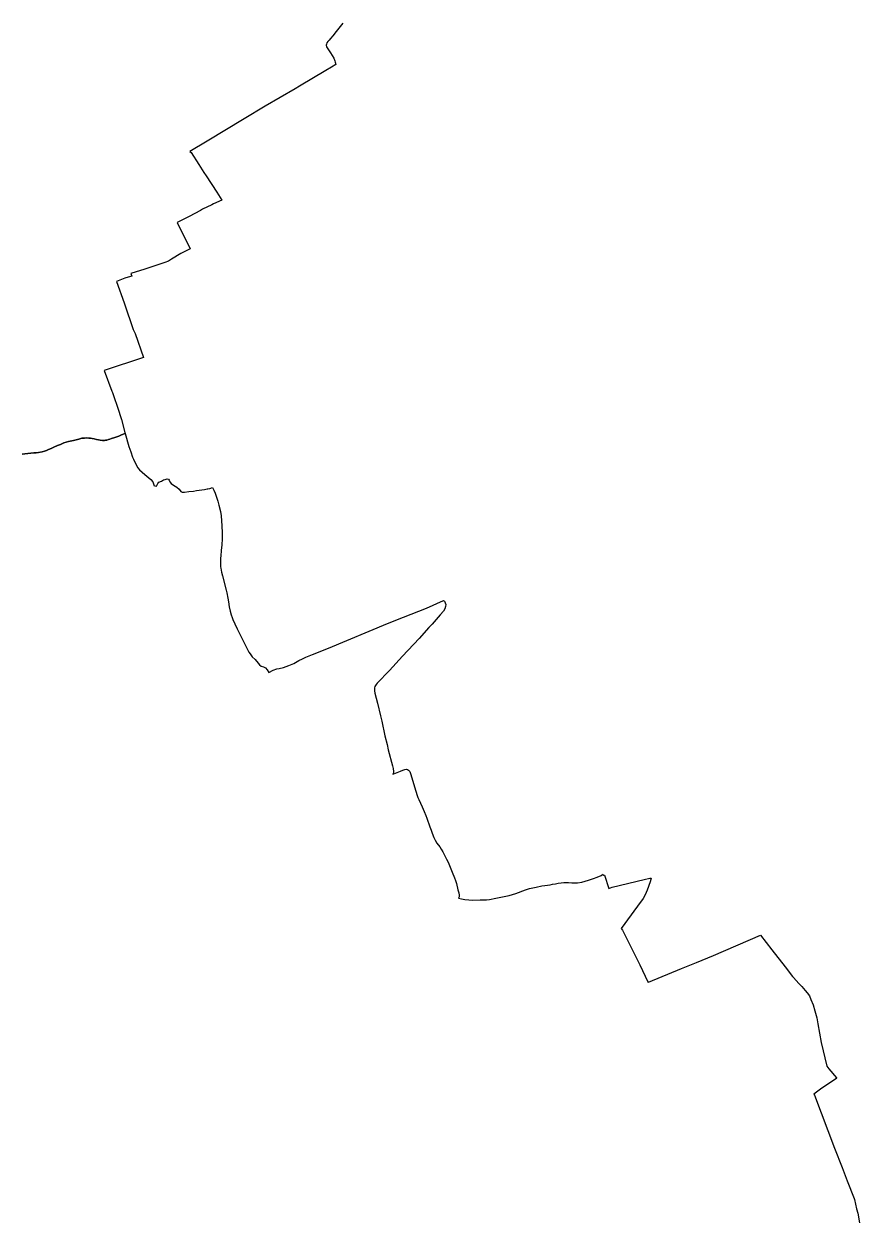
# Model space of a CAD drawing. Header units: metres. Extents: x 245125 to 394351, y 270578 to 4233311.
# Drawn here: x 280437 to 282826, y 4221557 to 4224960 of the extents above; entities that cross this region are included whole.
import ezdxf
from ezdxf.lldxf.tags import DXFTag

# ---------------------------------------------------------------- set-up
doc = ezdxf.new("R2010")
doc.units = ezdxf.units.M
doc.layers.add('ASTOTA', color=7, linetype='Continuous')
doc.layers.add('ΟΡΙΑ ΟΤΑ', color=7, linetype='Continuous')
tags = doc.linetypes.add('HIDDEN', pattern=[0.375, 0.25, -0.125]).pattern_tags.tags
tags[6:7] = [DXFTag(74, 4), DXFTag(75, 0), DXFTag(340, '0'), DXFTag(46, 1.0), DXFTag(50, 0.0), DXFTag(44, 0.0), DXFTag(45, 0.0)]
tags[4:5] = [DXFTag(74, 4), DXFTag(75, 0), DXFTag(340, '0'), DXFTag(46, 1.0), DXFTag(50, 0.0), DXFTag(44, 0.0), DXFTag(45, 0.0)]

msp = doc.modelspace()

# ---------------------------------------------------------------- linework, layer by layer
at = {"layer": 'ASTOTA', "color": 253, "linetype": 'HIDDEN', "ltscale": 300}
for points in [[(281348.1, 4224961.8), (281329.4, 4224938.6), (281319.6, 4224926.4), (281313.5, 4224918.6), (281309.6, 4224913.8), (281306.1, 4224910), (281303.3, 4224906), (281301.7, 4224902.3), (281301, 4224899), (281301.8, 4224894.7), (281305.4, 4224888.5), (281313.1, 4224877.7), (281317.9, 4224869.5), (281322.7, 4224861.8), (281325.6, 4224855), (281326.8, 4224850.9), (281328.6, 4224844), (281316, 4224836.3), (281300.4, 4224827.2), (281225, 4224782.7), (281212.5, 4224775), (281126.8, 4224724.7), (281066.4, 4224689.2), (280961, 4224625.3), (280911.8, 4224595.8), (280915, 4224592.4), (280937.1, 4224558.5), (280951.9, 4224535.9), (280958.4, 4224525.9), (280988.4, 4224479.4), (281003, 4224456.3), (280979.1, 4224445.9), (280974, 4224443.4), (280947.3, 4224430.5), (280942.3, 4224427.6), (280909.5, 4224409.9), (280875, 4224392.5), (280912.1, 4224317.2), (280885.9, 4224304.4), (280859, 4224287.8), (280850.8, 4224282.4), (280839.7, 4224278.2), (280782.6, 4224259.7), (280743.3, 4224247), (280745.6, 4224239.6), (280735.7, 4224236.5), (280725.8, 4224233.4), (280702.4, 4224224), (280723.7, 4224163.7), (280724.7, 4224160.9), (280749.9, 4224087.6), (280755.2, 4224075.4), (280779.3, 4224007.7), (280666.8, 4223969.8), (280689.1, 4223911.4), (280690.8, 4223907), (280694.9, 4223896), (280704.5, 4223865.3), (280716.4, 4223830.1), (280726, 4223792.8), (280726.7, 4223790.1), (280720.9, 4223788.3), (280714.4, 4223785.1), (280709.2, 4223782.8), (280702.8, 4223780.7), (280697.2, 4223778.9), (280688.2, 4223775.7), (280683, 4223773.7), (280678.9, 4223772.8), (280674, 4223771.6), (280670.9, 4223771), (280667.7, 4223770.6), (280664.4, 4223770.5), (280662.1, 4223770.5), (280655.8, 4223771.1), (280650.9, 4223772.2), (280645, 4223773.3), (280638.4, 4223774.6), (280632.6, 4223776), (280627.5, 4223776.7), (280622.6, 4223777.2), (280615.9, 4223777.4), (280610.6, 4223777.3), (280603.1, 4223776.4), (280594.2, 4223774.3), (280579.1, 4223770.4), (280565.4, 4223766.9), (280551.8, 4223763.1), (280541.7, 4223759.1), (280533.6, 4223755.9), (280523.2, 4223751.6), (280515, 4223747.2), (280508.2, 4223744.3), (280502.4, 4223741.7), (280496.1, 4223739.7), (280489.3, 4223738.1), (280479.1, 4223736.3), (280472.2, 4223735.3), (280466.4, 4223734.8), (280440.6, 4223731.7), (280432.7, 4223730.7)], [(280432.7, 4223730.7), (280440.6, 4223731.7), (280466.4, 4223734.8), (280472.2, 4223735.3), (280479.1, 4223736.3), (280489.3, 4223738.1), (280496.1, 4223739.7), (280502.4, 4223741.7), (280508.2, 4223744.3), (280515, 4223747.2), (280523.2, 4223751.6), (280533.6, 4223755.9), (280541.7, 4223759.1), (280551.8, 4223763.1), (280565.4, 4223766.9), (280579.1, 4223770.4), (280594.2, 4223774.3), (280603.1, 4223776.4), (280610.6, 4223777.3), (280615.9, 4223777.4), (280622.6, 4223777.2), (280627.5, 4223776.7), (280632.6, 4223776), (280638.4, 4223774.6), (280645, 4223773.3), (280650.9, 4223772.2), (280655.8, 4223771.1), (280662.1, 4223770.5), (280664.4, 4223770.5), (280667.7, 4223770.6), (280670.9, 4223771), (280674, 4223771.6), (280678.9, 4223772.8), (280683, 4223773.7), (280688.2, 4223775.7), (280697.2, 4223778.9), (280702.8, 4223780.7), (280709.2, 4223782.8), (280714.4, 4223785.1), (280720.9, 4223788.3), (280726.7, 4223790.1), (280737.1, 4223753.1), (280742.7, 4223737.5), (280747.6, 4223723), (280750.5, 4223716.6), (280757.1, 4223702.3), (280762.7, 4223692.4), (280767.6, 4223686.6), (280775.4, 4223679.3), (280783.2, 4223672.9), (280794.7, 4223664), (280800.1, 4223658.4), (280805.6, 4223652.2), (280809, 4223643.8), (280809.1, 4223641.2), (280811.4, 4223640.7), (280816.5, 4223639.7), (280820.3, 4223647.3), (280823.3, 4223651), (280830.5, 4223654.4), (280836.4, 4223657.4), (280841.2, 4223659.2), (280846.4, 4223660.9), (280851, 4223659.7), (280852.4, 4223656.9), (280854.7, 4223652.4), (280857.9, 4223647.3), (280864.5, 4223642.4), (280874.1, 4223636.5), (280881.3, 4223630.8), (280886.2, 4223624.6), (280890, 4223622.2), (280896.6, 4223622.9), (280908.4, 4223624.1), (280922.4, 4223625.6), (280931, 4223626.9), (280953.5, 4223630.7), (280961, 4223632.2), (280962.9, 4223632.2), (280968.9, 4223633.2), (280976.3, 4223635.7), (280980.1, 4223628.1), (280983.9, 4223620), (280985.9, 4223614.3), (280991.9, 4223596.7), (280994.6, 4223585.3), (280998.7, 4223567.4), (281001, 4223554.7), (281003.2, 4223526.8), (281003.8, 4223506.6), (281003.6, 4223488.9), (281002.5, 4223472.5), (281001, 4223456.3), (280999.8, 4223441.2), (280999.3, 4223434), (280999, 4223427.2), (280998.8, 4223420.3), (280999.1, 4223415.9), (280999.5, 4223409.8), (281000, 4223406), (281002, 4223393.8), (281004.4, 4223383.8), (281015.5, 4223342.7), (281017.5, 4223334.9), (281020.4, 4223319.6), (281022.2, 4223309.7), (281024.2, 4223295.2), (281026.4, 4223282.5), (281029.5, 4223271.9), (281032.2, 4223264.6), (281034.3, 4223258.7), (281040, 4223246.9), (281046.9, 4223232.6), (281058.4, 4223209.2), (281080.3, 4223166), (281083.6, 4223161.1), (281089.9, 4223152.2), (281097.7, 4223144.3), (281106.8, 4223133.9), (281110.4, 4223129.8), (281115.1, 4223125.4), (281121.7, 4223123.3), (281127.4, 4223120.6), (281132.8, 4223114.8), (281137.5, 4223107.9), (281149.9, 4223113.9), (281160.1, 4223117.7), (281166.8, 4223119.3), (281178.9, 4223122.1), (281194.4, 4223127.5), (281208.3, 4223133.6), (281223, 4223141.4), (281233.1, 4223146.7), (281242.9, 4223151.7), (281262, 4223158.6), (281307.4, 4223176.7), (281475.8, 4223247.3), (281521.4, 4223265.6), (281587.2, 4223291.5), (281636, 4223313.3), (281639.3, 4223311.3), (281641, 4223306.8), (281643.2, 4223301.8), (281641.8, 4223295.7), (281639.6, 4223289.7), (281636, 4223283), (281627, 4223272.5), (281603.3, 4223245.5), (281594.6, 4223236.3), (281566.2, 4223204.6), (281518.5, 4223153.7), (281481.5, 4223113.4), (281446.7, 4223076.6), (281443.7, 4223073.1), (281440.4, 4223067.8), (281439.3, 4223063.9), (281438.8, 4223059.6), (281439, 4223055.5), (281440.2, 4223048.9), (281448, 4223020.3), (281456.4, 4222984.1), (281460.2, 4222968.4), (281468.7, 4222927), (281474.8, 4222901.5), (281478.4, 4222886.6), (281481.3, 4222876.5), (281487.8, 4222851.7), (281490.7, 4222840.5), (281492.1, 4222833.6), (281493.3, 4222824.6), (281493.2, 4222821.1), (281491.8, 4222816.7), (281494.4, 4222817.6), (281513.5, 4222826), (281520.3, 4222828.7), (281525.5, 4222830.6), (281530.5, 4222831), (281533.6, 4222830.4), (281536.4, 4222828.9), (281540.2, 4222825.2), (281542.2, 4222819), (281548.4, 4222796.8), (281556.1, 4222771.7), (281557.9, 4222765.6), (281559.9, 4222758.9), (281563.1, 4222750.8), (281565.7, 4222744.4), (281570.7, 4222733.9), (281575.4, 4222723.6), (281581.2, 4222710.5), (281585.9, 4222699.4), (281588.8, 4222691.5), (281597.5, 4222666.7), (281600.6, 4222657.4), (281603.6, 4222648.4), (281608.3, 4222636.6), (281612.4, 4222628.4), (281617.5, 4222620.5), (281625.2, 4222609.2), (281629.2, 4222602.7), (281633.9, 4222595.3), (281640.3, 4222584), (281645, 4222574.5), (281649.2, 4222565.5), (281663.1, 4222532.7), (281666, 4222525.6), (281667.5, 4222520.9), (281670.2, 4222513.2), (281673.1, 4222504.4), (281677.3, 4222487), (281679.4, 4222477.8), (281680.7, 4222471.3), (281680.7, 4222466.9), (281678.8, 4222462.7), (281687.6, 4222460.7), (281696.8, 4222459.2), (281708.7, 4222458.2), (281719.3, 4222457.4), (281740.5, 4222458.3), (281748.3, 4222458), (281754.1, 4222457.8), (281759.1, 4222458.3), (281767.1, 4222459.2), (281785.9, 4222462.9), (281823.3, 4222470.3), (281843.1, 4222476), (281869.9, 4222486.6), (281882.1, 4222490.1), (281900.8, 4222494.7), (281917.4, 4222497.9), (281925.9, 4222499.2), (281940.4, 4222501.4), (281947.5, 4222502.6), (281955.8, 4222504.3), (281963.6, 4222505.6), (281971.9, 4222506.8), (281979.5, 4222507.6), (281984.8, 4222507.6), (281992.7, 4222507.4), (282003.1, 4222506.8), (282011.1, 4222506.9), (282018.5, 4222506.9), (282031.5, 4222509), (282041, 4222511.1), (282050.4, 4222513.9), (282064.4, 4222518.8), (282075, 4222522.7), (282086.3, 4222527.5), (282088.9, 4222529.6), (282089.8, 4222531.1), (282091.3, 4222530.4), (282093.6, 4222528.3), (282095.5, 4222528.9), (282107.9, 4222490.3), (282118.2, 4222494.6), (282209.3, 4222516.4), (282225.2, 4222520.2), (282229.5, 4222519.8), (282226.5, 4222509.9), (282217.9, 4222485.9), (282211.9, 4222472.1), (282206.6, 4222461.9), (282189.9, 4222440), (282143.9, 4222376.4), (282146.9, 4222371.7), (282165.7, 4222334.9), (282196.9, 4222272.7), (282212, 4222240.1), (282220.7, 4222221.8), (282221.9, 4222222.8), (282316.2, 4222261.8), (282358.7, 4222279.4), (282407.2, 4222298.7), (282541.7, 4222357.3), (282574.1, 4222315.2), (282611.7, 4222266.6), (282632.6, 4222239.5), (282635.6, 4222236.3), (282651.2, 4222219.6), (282655.9, 4222214.3), (282659.2, 4222210.6), (282669.2, 4222199), (282675.2, 4222192.4), (282681.2, 4222183.5), (282685.2, 4222173.3), (282691.9, 4222158.2), (282696.5, 4222141.5), (282702.2, 4222120.9), (282705.7, 4222103.9), (282714.8, 4222050.4), (282731.4, 4221983.3), (282736.9, 4221975.5), (282758.9, 4221949.5), (282759.8, 4221948.4), (282713.2, 4221916.9), (282694.1, 4221903.3), (282695.5, 4221900.7), (282752.5, 4221748.7), (282774.6, 4221693.4), (282789.4, 4221655.6), (282808.6, 4221605.3), (282809.8, 4221601.8), (282816.1, 4221575.5), (282819.3, 4221562.9), (282826.2, 4221524.4)], [(280432.7, 4223730.7), (280440.6, 4223731.7), (280466.4, 4223734.8), (280472.2, 4223735.3), (280479.1, 4223736.3), (280489.3, 4223738.1), (280496.1, 4223739.7), (280502.4, 4223741.7), (280508.2, 4223744.3), (280515, 4223747.2), (280523.2, 4223751.6), (280533.6, 4223755.9), (280541.7, 4223759.1), (280551.8, 4223763.1), (280565.4, 4223766.9), (280579.1, 4223770.4), (280594.2, 4223774.3), (280603.1, 4223776.4), (280610.6, 4223777.3), (280615.9, 4223777.4), (280622.6, 4223777.2), (280627.5, 4223776.7), (280632.6, 4223776), (280638.4, 4223774.6), (280645, 4223773.3), (280650.9, 4223772.2), (280655.8, 4223771.1), (280662.1, 4223770.5), (280664.4, 4223770.5), (280667.7, 4223770.6), (280670.9, 4223771), (280674, 4223771.6), (280678.9, 4223772.8), (280683, 4223773.7), (280688.2, 4223775.7), (280697.2, 4223778.9), (280702.8, 4223780.7), (280709.2, 4223782.8), (280714.4, 4223785.1), (280720.9, 4223788.3), (280726.7, 4223790.1), (280737.1, 4223753.1), (280742.7, 4223737.5), (280747.6, 4223723), (280750.5, 4223716.6), (280757.1, 4223702.3), (280762.7, 4223692.4), (280767.6, 4223686.6), (280775.4, 4223679.3), (280783.2, 4223672.9), (280794.7, 4223664), (280800.1, 4223658.4), (280805.6, 4223652.2), (280809, 4223643.8), (280809.1, 4223641.2), (280811.4, 4223640.7), (280816.5, 4223639.7), (280820.3, 4223647.3), (280823.3, 4223651), (280830.5, 4223654.4), (280836.4, 4223657.4), (280841.2, 4223659.2), (280846.4, 4223660.9), (280851, 4223659.7), (280852.4, 4223656.9), (280854.7, 4223652.4), (280857.9, 4223647.3), (280864.5, 4223642.4), (280874.1, 4223636.5), (280881.3, 4223630.8), (280886.2, 4223624.6), (280890, 4223622.2), (280896.6, 4223622.9), (280908.4, 4223624.1), (280922.4, 4223625.6), (280931, 4223626.9), (280953.5, 4223630.7), (280961, 4223632.2), (280962.9, 4223632.2), (280968.9, 4223633.2), (280976.3, 4223635.7), (280980.1, 4223628.1), (280983.9, 4223620), (280985.9, 4223614.3), (280991.9, 4223596.7), (280994.6, 4223585.3), (280998.7, 4223567.4), (281001, 4223554.7), (281003.2, 4223526.8), (281003.8, 4223506.6), (281003.6, 4223488.9), (281002.5, 4223472.5), (281001, 4223456.3), (280999.8, 4223441.2), (280999.3, 4223434), (280999, 4223427.2), (280998.8, 4223420.3), (280999.1, 4223415.9), (280999.5, 4223409.8), (281000, 4223406), (281002, 4223393.8), (281004.4, 4223383.8), (281015.5, 4223342.7), (281017.5, 4223334.9), (281020.4, 4223319.6), (281022.2, 4223309.7), (281024.2, 4223295.2), (281026.4, 4223282.5), (281029.5, 4223271.9), (281032.2, 4223264.6), (281034.3, 4223258.7), (281040, 4223246.9), (281046.9, 4223232.6), (281058.4, 4223209.2), (281080.3, 4223166), (281083.6, 4223161.1), (281089.9, 4223152.2), (281097.7, 4223144.3), (281106.8, 4223133.9), (281110.4, 4223129.8), (281115.1, 4223125.4), (281121.7, 4223123.3), (281127.4, 4223120.6), (281132.8, 4223114.8), (281137.5, 4223107.9), (281149.9, 4223113.9), (281160.1, 4223117.7), (281166.8, 4223119.3), (281178.9, 4223122.1), (281194.4, 4223127.5), (281208.3, 4223133.6), (281223, 4223141.4), (281233.1, 4223146.7), (281242.9, 4223151.7), (281262, 4223158.6), (281307.4, 4223176.7), (281475.8, 4223247.3), (281521.4, 4223265.6), (281587.2, 4223291.5), (281636, 4223313.3), (281639.3, 4223311.3), (281641, 4223306.8), (281643.2, 4223301.8), (281641.8, 4223295.7), (281639.6, 4223289.7), (281636, 4223283), (281627, 4223272.5), (281603.3, 4223245.5), (281594.6, 4223236.3), (281566.2, 4223204.6), (281518.5, 4223153.7), (281481.5, 4223113.4), (281446.7, 4223076.6), (281443.7, 4223073.1), (281440.4, 4223067.8), (281439.3, 4223063.9), (281438.8, 4223059.6), (281439, 4223055.5), (281440.2, 4223048.9), (281448, 4223020.3), (281456.4, 4222984.1), (281460.2, 4222968.4), (281468.7, 4222927), (281474.8, 4222901.5), (281478.4, 4222886.6), (281481.3, 4222876.5), (281487.8, 4222851.7), (281490.7, 4222840.5), (281492.1, 4222833.6), (281493.3, 4222824.6), (281493.2, 4222821.1), (281491.8, 4222816.7), (281494.4, 4222817.6), (281513.5, 4222826), (281520.3, 4222828.7), (281525.5, 4222830.6), (281530.5, 4222831), (281533.6, 4222830.4), (281536.4, 4222828.9), (281540.2, 4222825.2), (281542.2, 4222819), (281548.4, 4222796.8), (281556.1, 4222771.7), (281557.9, 4222765.6), (281559.9, 4222758.9), (281563.1, 4222750.8), (281565.7, 4222744.4), (281570.7, 4222733.9), (281575.4, 4222723.6), (281581.2, 4222710.5), (281585.9, 4222699.4), (281588.8, 4222691.5), (281597.5, 4222666.7), (281600.6, 4222657.4), (281603.6, 4222648.4), (281608.3, 4222636.6), (281612.4, 4222628.4), (281617.5, 4222620.5), (281625.2, 4222609.2), (281629.2, 4222602.7), (281633.9, 4222595.3), (281640.3, 4222584), (281645, 4222574.5), (281649.2, 4222565.5), (281663.1, 4222532.7), (281666, 4222525.6), (281667.5, 4222520.9), (281670.2, 4222513.2), (281673.1, 4222504.4), (281677.3, 4222487), (281679.4, 4222477.8), (281680.7, 4222471.3), (281680.7, 4222466.9), (281678.8, 4222462.7), (281687.6, 4222460.7), (281696.8, 4222459.2), (281708.7, 4222458.2), (281719.3, 4222457.4), (281740.5, 4222458.3), (281748.3, 4222458), (281754.1, 4222457.8), (281759.1, 4222458.3), (281767.1, 4222459.2), (281785.9, 4222462.9), (281823.3, 4222470.3), (281843.1, 4222476), (281869.9, 4222486.6), (281882.1, 4222490.1), (281900.8, 4222494.7), (281917.4, 4222497.9), (281925.9, 4222499.2), (281940.4, 4222501.4), (281947.5, 4222502.6), (281955.8, 4222504.3), (281963.6, 4222505.6), (281971.9, 4222506.8), (281979.5, 4222507.6), (281984.8, 4222507.6), (281992.7, 4222507.4), (282003.1, 4222506.8), (282011.1, 4222506.9), (282018.5, 4222506.9), (282031.5, 4222509), (282041, 4222511.1), (282050.4, 4222513.9), (282064.4, 4222518.8), (282075, 4222522.7), (282086.3, 4222527.5), (282088.9, 4222529.6), (282089.8, 4222531.1), (282091.3, 4222530.4), (282093.6, 4222528.3), (282095.5, 4222528.9), (282107.9, 4222490.3), (282118.2, 4222494.6), (282209.3, 4222516.4), (282225.2, 4222520.2), (282229.5, 4222519.8), (282226.5, 4222509.9), (282217.9, 4222485.9), (282211.9, 4222472.1), (282206.6, 4222461.9), (282189.9, 4222440), (282143.9, 4222376.4), (282146.9, 4222371.7), (282165.7, 4222334.9), (282196.9, 4222272.7), (282212, 4222240.1), (282220.7, 4222221.8), (282221.9, 4222222.8), (282316.2, 4222261.8), (282358.7, 4222279.4), (282407.2, 4222298.7), (282541.7, 4222357.3), (282574.1, 4222315.2), (282611.7, 4222266.6), (282632.6, 4222239.5), (282635.6, 4222236.3), (282651.2, 4222219.6), (282655.9, 4222214.3), (282659.2, 4222210.6), (282669.2, 4222199), (282675.2, 4222192.4), (282681.2, 4222183.5), (282685.2, 4222173.3), (282691.9, 4222158.2), (282696.5, 4222141.5), (282702.2, 4222120.9), (282705.7, 4222103.9), (282714.8, 4222050.4), (282731.4, 4221983.3), (282736.9, 4221975.5), (282758.9, 4221949.5), (282759.8, 4221948.4), (282713.2, 4221916.9), (282694.1, 4221903.3), (282695.5, 4221900.7), (282752.5, 4221748.7), (282774.6, 4221693.4), (282789.4, 4221655.6), (282808.6, 4221605.3), (282809.8, 4221601.8), (282816.1, 4221575.5), (282819.3, 4221562.9), (282826.2, 4221524.4)], [(280432.7, 4223730.7), (280440.6, 4223731.7), (280466.4, 4223734.8), (280472.2, 4223735.3), (280479.1, 4223736.3), (280489.3, 4223738.1), (280496.1, 4223739.7), (280502.4, 4223741.7), (280508.2, 4223744.3), (280515, 4223747.2), (280523.2, 4223751.6), (280533.6, 4223755.9), (280541.7, 4223759.1), (280551.8, 4223763.1), (280565.4, 4223766.9), (280579.1, 4223770.4), (280594.2, 4223774.3), (280603.1, 4223776.4), (280610.6, 4223777.3), (280615.9, 4223777.4), (280622.6, 4223777.2), (280627.5, 4223776.7), (280632.6, 4223776), (280638.4, 4223774.6), (280645, 4223773.3), (280650.9, 4223772.2), (280655.8, 4223771.1), (280662.1, 4223770.5), (280664.4, 4223770.5), (280667.7, 4223770.6), (280670.9, 4223771), (280674, 4223771.6), (280678.9, 4223772.8), (280683, 4223773.7), (280688.2, 4223775.7), (280697.2, 4223778.9), (280702.8, 4223780.7), (280709.2, 4223782.8), (280714.4, 4223785.1), (280720.9, 4223788.3), (280726.7, 4223790.1), (280737.1, 4223753.1), (280742.7, 4223737.5), (280747.6, 4223723), (280750.5, 4223716.6), (280757.1, 4223702.3), (280762.7, 4223692.4), (280767.6, 4223686.6), (280775.4, 4223679.3), (280783.2, 4223672.9), (280794.7, 4223664), (280800.1, 4223658.4), (280805.6, 4223652.2), (280809, 4223643.8), (280809.1, 4223641.2), (280811.4, 4223640.7), (280816.5, 4223639.7), (280820.3, 4223647.3), (280823.3, 4223651), (280830.5, 4223654.4), (280836.4, 4223657.4), (280841.2, 4223659.2), (280846.4, 4223660.9), (280851, 4223659.7), (280852.4, 4223656.9), (280854.7, 4223652.4), (280857.9, 4223647.3), (280864.5, 4223642.4), (280874.1, 4223636.5), (280881.3, 4223630.8), (280886.2, 4223624.6), (280890, 4223622.2), (280896.6, 4223622.9), (280908.4, 4223624.1), (280922.4, 4223625.6), (280931, 4223626.9), (280953.5, 4223630.7), (280961, 4223632.2), (280962.9, 4223632.2), (280968.9, 4223633.2), (280976.3, 4223635.7), (280980.1, 4223628.1), (280983.9, 4223620), (280985.9, 4223614.3), (280991.9, 4223596.7), (280994.6, 4223585.3), (280998.7, 4223567.4), (281001, 4223554.7), (281003.2, 4223526.8), (281003.8, 4223506.6), (281003.6, 4223488.9), (281002.5, 4223472.5), (281001, 4223456.3), (280999.8, 4223441.2), (280999.3, 4223434), (280999, 4223427.2), (280998.8, 4223420.3), (280999.1, 4223415.9), (280999.5, 4223409.8), (281000, 4223406), (281002, 4223393.8), (281004.4, 4223383.8), (281015.5, 4223342.7), (281017.5, 4223334.9), (281020.4, 4223319.6), (281022.2, 4223309.7), (281024.2, 4223295.2), (281026.4, 4223282.5), (281029.5, 4223271.9), (281032.2, 4223264.6), (281034.3, 4223258.7), (281040, 4223246.9), (281046.9, 4223232.6), (281058.4, 4223209.2), (281080.3, 4223166), (281083.6, 4223161.1), (281089.9, 4223152.2), (281097.7, 4223144.3), (281106.8, 4223133.9), (281110.4, 4223129.8), (281115.1, 4223125.4), (281121.7, 4223123.3), (281127.4, 4223120.6), (281132.8, 4223114.8), (281137.5, 4223107.9), (281149.9, 4223113.9), (281160.1, 4223117.7), (281166.8, 4223119.3), (281178.9, 4223122.1), (281194.4, 4223127.5), (281208.3, 4223133.6), (281223, 4223141.4), (281233.1, 4223146.7), (281242.9, 4223151.7), (281262, 4223158.6), (281307.4, 4223176.7), (281475.8, 4223247.3), (281521.4, 4223265.6), (281587.2, 4223291.5), (281636, 4223313.3), (281639.3, 4223311.3), (281641, 4223306.8), (281643.2, 4223301.8), (281641.8, 4223295.7), (281639.6, 4223289.7), (281636, 4223283), (281627, 4223272.5), (281603.3, 4223245.5), (281594.6, 4223236.3), (281566.2, 4223204.6), (281518.5, 4223153.7), (281481.5, 4223113.4), (281446.7, 4223076.6), (281443.7, 4223073.1), (281440.4, 4223067.8), (281439.3, 4223063.9), (281438.8, 4223059.6), (281439, 4223055.5), (281440.2, 4223048.9), (281448, 4223020.3), (281456.4, 4222984.1), (281460.2, 4222968.4), (281468.7, 4222927), (281474.8, 4222901.5), (281478.4, 4222886.6), (281481.3, 4222876.5), (281487.8, 4222851.7), (281490.7, 4222840.5), (281492.1, 4222833.6), (281493.3, 4222824.6), (281493.2, 4222821.1), (281491.8, 4222816.7), (281494.4, 4222817.6), (281513.5, 4222826), (281520.3, 4222828.7), (281525.5, 4222830.6), (281530.5, 4222831), (281533.6, 4222830.4), (281536.4, 4222828.9), (281540.2, 4222825.2), (281542.2, 4222819), (281548.4, 4222796.8), (281556.1, 4222771.7), (281557.9, 4222765.6), (281559.9, 4222758.9), (281563.1, 4222750.8), (281565.7, 4222744.4), (281570.7, 4222733.9), (281575.4, 4222723.6), (281581.2, 4222710.5), (281585.9, 4222699.4), (281588.8, 4222691.5), (281597.5, 4222666.7), (281600.6, 4222657.4), (281603.6, 4222648.4), (281608.3, 4222636.6), (281612.4, 4222628.4), (281617.5, 4222620.5), (281625.2, 4222609.2), (281629.2, 4222602.7), (281633.9, 4222595.3), (281640.3, 4222584), (281645, 4222574.5), (281649.2, 4222565.5), (281663.1, 4222532.7), (281666, 4222525.6), (281667.5, 4222520.9), (281670.2, 4222513.2), (281673.1, 4222504.4), (281677.3, 4222487), (281679.4, 4222477.8), (281680.7, 4222471.3), (281680.7, 4222466.9), (281678.8, 4222462.7), (281687.6, 4222460.7), (281696.8, 4222459.2), (281708.7, 4222458.2), (281719.3, 4222457.4), (281740.5, 4222458.3), (281748.3, 4222458), (281754.1, 4222457.8), (281759.1, 4222458.3), (281767.1, 4222459.2), (281785.9, 4222462.9), (281823.3, 4222470.3), (281843.1, 4222476), (281869.9, 4222486.6), (281882.1, 4222490.1), (281900.8, 4222494.7), (281917.4, 4222497.9), (281925.9, 4222499.2), (281940.4, 4222501.4), (281947.5, 4222502.6), (281955.8, 4222504.3), (281963.6, 4222505.6), (281971.9, 4222506.8), (281979.5, 4222507.6), (281984.8, 4222507.6), (281992.7, 4222507.4), (282003.1, 4222506.8), (282011.1, 4222506.9), (282018.5, 4222506.9), (282031.5, 4222509), (282041, 4222511.1), (282050.4, 4222513.9), (282064.4, 4222518.8), (282075, 4222522.7), (282086.3, 4222527.5), (282088.9, 4222529.6), (282089.8, 4222531.1), (282091.3, 4222530.4), (282093.6, 4222528.3), (282095.5, 4222528.9), (282107.9, 4222490.3), (282118.2, 4222494.6), (282209.3, 4222516.4), (282225.2, 4222520.2), (282229.5, 4222519.8), (282226.5, 4222509.9), (282217.9, 4222485.9), (282211.9, 4222472.1), (282206.6, 4222461.9), (282189.9, 4222440), (282143.9, 4222376.4), (282146.9, 4222371.7), (282165.7, 4222334.9), (282196.9, 4222272.7), (282212, 4222240.1), (282220.7, 4222221.8), (282221.9, 4222222.8), (282316.2, 4222261.8), (282358.7, 4222279.4), (282407.2, 4222298.7), (282541.7, 4222357.3), (282574.1, 4222315.2), (282611.7, 4222266.6), (282632.6, 4222239.5), (282635.6, 4222236.3), (282651.2, 4222219.6), (282655.9, 4222214.3), (282659.2, 4222210.6), (282669.2, 4222199), (282675.2, 4222192.4), (282681.2, 4222183.5), (282685.2, 4222173.3), (282691.9, 4222158.2), (282696.5, 4222141.5), (282702.2, 4222120.9), (282705.7, 4222103.9), (282714.8, 4222050.4), (282731.4, 4221983.3), (282736.9, 4221975.5), (282758.9, 4221949.5), (282759.8, 4221948.4), (282713.2, 4221916.9), (282694.1, 4221903.3), (282695.5, 4221900.7), (282752.5, 4221748.7), (282774.6, 4221693.4), (282789.4, 4221655.6), (282808.6, 4221605.3), (282809.8, 4221601.8), (282816.1, 4221575.5), (282819.3, 4221562.9), (282826.2, 4221524.4)]]:
    msp.add_lwpolyline(points, dxfattribs=at)
at = {"layer": 'ΟΡΙΑ ΟΤΑ'}
msp.add_lwpolyline([(281348.1, 4224961.8), (281329.4, 4224938.6), (281319.6, 4224926.4), (281313.5, 4224918.6), (281309.6, 4224913.8), (281306.1, 4224910), (281303.3, 4224906), (281301.7, 4224902.3), (281301, 4224899), (281301.8, 4224894.7), (281305.4, 4224888.5), (281313.1, 4224877.7), (281317.9, 4224869.5), (281322.7, 4224861.8), (281325.6, 4224855), (281326.8, 4224850.9), (281328.6, 4224844), (281316, 4224836.3), (281300.4, 4224827.2), (281225, 4224782.7), (281212.5, 4224775), (281126.8, 4224724.7), (281066.4, 4224689.2), (280961, 4224625.3), (280911.8, 4224595.8), (280915, 4224592.4), (280937.1, 4224558.5), (280951.9, 4224535.9), (280958.4, 4224525.9), (280988.4, 4224479.4), (281003, 4224456.3), (280979.1, 4224445.9), (280974, 4224443.4), (280947.3, 4224430.5), (280942.3, 4224427.6), (280909.5, 4224409.9), (280875, 4224392.5), (280912.1, 4224317.2), (280885.9, 4224304.4), (280859, 4224287.8), (280850.8, 4224282.4), (280839.7, 4224278.2), (280782.6, 4224259.7), (280743.3, 4224247), (280745.6, 4224239.6), (280735.7, 4224236.5), (280725.8, 4224233.4), (280702.4, 4224224), (280723.7, 4224163.7), (280724.7, 4224160.9), (280749.9, 4224087.6), (280755.2, 4224075.4), (280779.3, 4224007.7), (280666.8, 4223969.8), (280689.1, 4223911.4), (280690.8, 4223907), (280694.9, 4223896), (280704.5, 4223865.3), (280716.4, 4223830.1), (280726, 4223792.8), (280726.7, 4223790.1), (280720.9, 4223788.3), (280714.4, 4223785.1), (280709.2, 4223782.8), (280702.8, 4223780.7), (280697.2, 4223778.9), (280688.2, 4223775.7), (280683, 4223773.7), (280678.9, 4223772.8), (280674, 4223771.6), (280670.9, 4223771), (280667.7, 4223770.6), (280664.4, 4223770.5), (280662.1, 4223770.5), (280655.8, 4223771.1), (280650.9, 4223772.2), (280645, 4223773.3), (280638.4, 4223774.6), (280632.6, 4223776), (280627.5, 4223776.7), (280622.6, 4223777.2), (280615.9, 4223777.4), (280610.6, 4223777.3), (280603.1, 4223776.4), (280594.2, 4223774.3), (280579.1, 4223770.4), (280565.4, 4223766.9), (280551.8, 4223763.1), (280541.7, 4223759.1), (280533.6, 4223755.9), (280523.2, 4223751.6), (280515, 4223747.2), (280508.2, 4223744.3), (280502.4, 4223741.7), (280496.1, 4223739.7), (280489.3, 4223738.1), (280479.1, 4223736.3), (280472.2, 4223735.3), (280466.4, 4223734.8), (280440.6, 4223731.7), (280432.7, 4223730.7)], dxfattribs=at)

doc.saveas('drawing.dxf')
